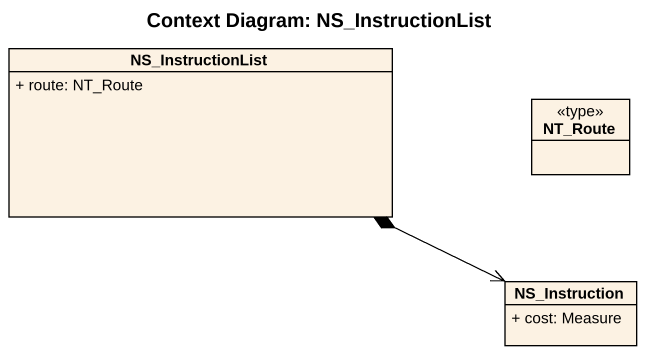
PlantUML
@startuml
title Context Diagram: NS_InstructionList
hide circle
hide empty members
skinparam classAttributeIconSize 0
class NS_InstructionList {
  + route: NT_Route
}
class NT_Route <<type>>
class NS_Instruction {
  + cost: Measure
}
NS_InstructionList *-right-> NS_Instruction
@enduml
